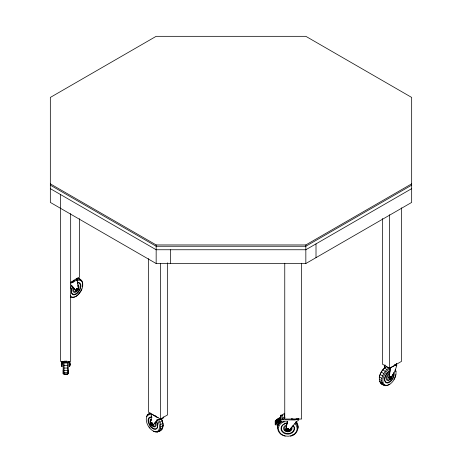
<?xml version="1.0" encoding="UTF-8"?>
<svg xmlns="http://www.w3.org/2000/svg" width="462" height="462" viewBox="0 0 462 462"><rect width="100%" height="100%" fill="white"/><g stroke="black" fill="none" stroke-linecap="round" stroke-linejoin="round"><path stroke-width="0.69" d="M63.173 370.056L63.173 373.816L63.173 361.711M68.272 370.056L68.272 373.816L68.272 361.7M281.704 421.483A13.392 10.932 0 0 0 276.097 425.184L275.196 424.451L275.196 421.021A13.248 10.817 0 0 1 280.804 417.307M276.103 423.238L276.103 420.322L280.804 417.55L280.804 420.466L277.685 422.002L275.635 423.694L275.635 420.778L276.103 420.322M276.605 422.805L276.605 419.889M277.131 422.389L277.131 419.473M282.692 435.325C277.795 433.321 276.184 426.882 278.713 422.487M277.685 422.002L277.685 419.086M277.598 428.112L277.945 423.995M278.263 421.639L278.263 418.722M278.869 421.304L278.869 418.387M277.945 425.958L278.967 423.949L278.967 422.638M279.493 420.998L279.493 418.081M280.139 420.715L280.139 417.798M285.949 429.059L287.393 421.558L285.949 429.059A1.912 1.559 0 0 0 287.064 430.907A1.912 1.559 0 0 0 289.455 430.249L296.621 421.39A4.464 2.576 0 0 0 298.7 418.491M297.996 428.124L297.649 425.964L296.633 423.96L296.633 421.997C300.161 427.315 296.927 435.268 290.431 436.163M297.649 425.964L297.649 424.006M396.211 363.981L396.211 364.327A4.031 2.327 0 0 0 396.35 363.727M82.519 286.463L82.698 284.742M383.755 385.308C375.196 381.947 380.549 370.12 386.457 366.759L388.86 368.145C383.35 370.599 376.692 385.972 386.983 385.603M153.459 431.173C160.857 435.487 162.52 424.122 158.57 419.912L159.771 419.219M158.564 431.687C164.484 429.955 163.652 422.655 160.972 418.52M384.28 368.445L384.719 365.084M384.696 367.735L385.054 364.963M389.859 378.967A1.912 1.103 -60 0 1 388.9 377.604L390.165 367.914M396.627 364.449A4.464 2.576 0 0 1 396.627 365.783L395.472 369.64L391.678 377.535A1.912 1.103 -60 0 1 389.992 379.175A1.912 1.103 -60 0 1 389.2 377.777L390.511 367.712L395.472 365.199L396.627 364.044M155.833 421.794L152.986 425.259A1.912 1.103 60 0 1 151.293 424.948A1.912 1.103 60 0 1 150.508 422.643L151.819 414.091L156.173 416.955L158.177 417.625M151.126 420.414L151.334 419.04M151.542 417.665L151.755 416.297M297.736 427.777L297.996 426.16M390.228 378.39L391.216 377.321L390.76 376.455A1.074 0.618 -60 0 0 389.766 377.546A1.074 0.618 -60 0 0 390.223 378.407L390.355 378.488A1.074 0.618 -60 0 0 391.349 377.39A1.074 0.618 -60 0 0 390.892 376.53L390.494 377.431L389.899 377.616A1.074 0.618 -60 0 0 390.373 378.476M283.044 415.084L281.006 415.084L280.596 417.388L280.936 415.679M287.393 421.806L280.596 421.8L281.006 419.75L294.392 419.998L296.621 419.658A4.464 2.576 0 0 0 298.256 418.711M69.756 365.378L69.941 365.378A3.309 2.726 0 0 0 69.999 363.733L70.033 362.283L69.213 361.498L69.756 362.809L69.335 364.218M395.281 376.432L395.818 374.613M152.067 423.117L151.397 424.532A3.263 1.097 -44.7 0 1 151.934 423.192L152.518 424.509L151.53 424.457A1.074 0.618 60 0 1 151.074 423.065L150.947 423.14A3.309 2.454 21.3 0 0 152.391 424.584L151.074 423.065A1.074 0.618 60 0 1 152.056 423.111L152.466 424.613L151.438 424.335M391.932 376.085L392.758 374.174M146.5 416.666L147.222 415.078L150.173 412.976M287.404 430.266L287.393 430.388A1.074 0.878 0 0 0 288.796 429.879L288.762 429.094L288.155 428.638A1.063 0.866 0 0 0 286.838 429.094A1.063 0.866 0 0 0 287.266 430.22L287.393 430.284A1.074 0.878 0 0 1 286.752 429.152L286.81 429.169M288.144 428.655L288.155 428.742A3.263 0.664 -72.9 0 1 287.393 430.393A1.074 0.878 0 0 1 286.752 429.256L286.758 429.152M80.654 291.274L81.797 288.889M391.135 377.541L391.233 376.796L390.702 376.478M393.953 379.429L395.102 377.038M286.879 429.031L286.769 429.244A1.074 0.878 0 0 1 288.173 428.748A1.074 0.878 0 0 1 288.796 429.879A3.309 1.796 24.3 0 1 286.752 429.256M62.11 364.218L61.689 362.809L62.226 361.498L61.255 363.034L61.683 364.218M69.756 364.218L70.033 363.785M287.959 430.324L288.796 429.764L287.774 429.458M79.903 292.371L77.42 295.299L75.554 296.662M295.432 422.603L296.084 421.65M390.944 377.876L390.13 378.401M69.583 361.625L69.6 361.602A4.464 2.581 0 0 1 61.856 361.625L61.856 361.625M396.615 365.8L396.211 365.719M293.341 425.167L289.455 430.001A1.912 1.559 0 0 1 288.294 430.728M156.479 420.992L152.986 425.259M156.173 421.396L157.311 420.079M278.967 423.949L281.647 421.563M288.681 429.937L288.825 429.25L288.074 428.632M77.899 288.588L78.066 288.629A3.309 2.454 -21.3 0 1 76.623 290.072L76.946 288.606A1.091 0.629 -60 0 1 77.939 288.548A1.074 0.618 -60 0 1 77.483 289.94L76.496 289.997L77.218 289.276L77.079 288.681A3.263 1.097 44.7 0 1 77.616 290.021A1.912 1.103 -60 0 1 76.9 290.679M157.097 420.385L158.177 419.357A4.464 2.576 0 0 0 163.791 416.868M282.172 418.595L284.58 416.637L284.58 413.201L282.172 415.165L282.172 419.132L283.322 419.132M283.073 419.334L285.002 417.764M389.784 384.13L387.606 385.337M288.415 430.162L288.017 430.313M70.674 282.259L79.62 277.096L79.62 218.711M73.181 287.283L76.028 290.748A1.912 1.103 -60 0 0 77.72 290.436A1.912 1.103 -60 0 0 78.505 288.132L77.194 279.579L72.84 282.444L70.836 283.114M50.329 183.841L156.162 244.947L305.838 244.947L411.671 183.841M411.671 185.152L305.838 246.258L156.162 246.258L50.329 185.152M411.671 188.652L305.838 249.751L156.162 249.751L50.329 188.652M305.838 263.525L411.671 202.42L411.671 97.43L305.838 36.325L156.162 36.325L50.329 97.43L50.329 202.42L156.162 263.525L305.838 263.525L305.838 244.947M147.222 415.078L148.423 414.385M150.508 422.643L150.808 422.47A1.912 1.103 60 0 0 150.808 423.279M148.452 258.622L148.452 412.156L160.378 419.04L167.567 414.888L167.567 262.791M159.713 422.297L162.116 420.911M160.435 424.722L162.838 423.336M160.678 427.021L163.08 425.629M160.43 429.031L162.838 427.645M157.068 432.143L160.967 430.295M159.708 430.624L162.116 429.233M382.38 218.503L382.38 364.108L389.576 368.266L401.501 361.376L401.501 207.842M381.866 382.484L382.467 382.138M76.166 279.747C79.331 277.61 83.252 280.55 82.762 284.17M74.931 296.927L71.945 297.632L70.449 297.17M148.371 414.016L151.022 413.669M70.64 282.686L71.269 282.536M70.842 284.846L72.84 286.879M61.683 363.034L62.11 363.034M61.683 363.588L61.498 363.588A3.309 2.726 0 0 0 61.498 365.378L61.683 365.378M61.683 363.877L61.498 363.877A3.263 1.831 0 0 0 61.498 365.09L61.683 365.09M69.756 363.877L69.941 363.877A3.263 1.831 0 0 1 69.999 364.992M64.022 365.448L67.423 365.448M61.683 366.245L62.11 366.245M69.335 366.245L69.756 366.245M64.022 368.041L67.423 368.041M64.022 370.397L67.423 370.397M64.022 372.355L67.423 372.355M64.022 373.77L67.423 373.77M64.022 374.561L67.423 374.561M381.346 383.922L382.842 384.384M283.304 435.533L285.152 436.163M291.77 418.936L292.377 419.201M384.586 368.116L386.994 369.508M382.848 369.952L385.25 371.344M391.216 377.321L391.343 377.396A3.309 1.132 15.1 0 1 389.899 377.616A1.091 0.629 -60 0 1 390.892 376.53A3.263 2.425 81.8 0 1 390.355 378.488M381.352 372.141L383.76 373.527M388.9 377.604L389.2 377.777M380.209 374.526L382.611 375.912M379.487 376.952L381.889 378.338M379.238 379.25L381.641 380.636M379.481 381.26L381.889 382.651M380.203 382.854L382.605 384.245M384.043 385.077L385.244 385.77M80.648 279.504L78.24 278.112L79.008 278.823M77.35 278.003L79.152 279.042M79.99 279.522L81.791 280.561M76.207 278.522L77.414 279.215M76.057 278.921L77.194 279.579M78.205 287.959L78.505 288.132M295.42 422.661L296.633 423.96M71.702 285.568L76.028 290.748M149.111 426.882L149.855 427.974M395.345 369.242L395.986 371.644M277.598 426.149L277.858 427.766M76.946 279.724L77.154 281.098M77.368 282.467L77.576 283.841M77.893 285.897L78.101 287.272M389.576 214.726L389.576 368.266M316.008 243.878L316.008 257.652M301.622 263.236L301.622 419.04L284.759 419.04L284.759 263.236M292.469 434.73L292.469 435.221M281.006 415.084L280.596 421.8M170.547 249.751L170.547 263.525M160.378 263.34L160.378 419.04M156.162 244.947L156.162 263.525M70.674 213.611L70.674 361.376L60.499 361.376L60.499 194.525M69.941 363.877L69.941 365.563M69.756 363.825L69.756 366.406M69.335 363.034L69.335 366.406M62.11 361.607L62.11 366.406M61.683 361.607L61.683 366.406M61.498 363.403L61.498 365.563M287.3 430.728A1.912 1.559 0 0 1 285.949 428.817M297.008 418.936A3.702 2.137 0 0 1 296.246 419.277L295.351 419.49A3.702 2.137 0 0 1 292.538 419.277M275.196 424.451A13.248 10.817 0 0 1 280.804 420.738M294.831 423.579A9.35 7.635 0 0 1 293.156 434.863A9.35 7.635 0 0 1 279.597 432.276A9.35 7.635 0 0 1 284.222 421.552M291.903 427.466A4.25 3.471 0 0 1 288.894 431.716A4.25 3.471 0 0 1 283.691 429.262A4.25 3.471 0 0 1 286.7 425.011M291.124 427.887A3.436 2.807 0 0 1 288.975 431.248A3.436 2.807 0 0 1 284.69 429.799A3.436 2.807 0 0 1 286.088 426.183M293.688 425.837A6.797 5.55 0 0 1 290.303 433.772A6.797 5.55 0 0 1 281.179 429.885A6.797 5.55 0 0 1 287.208 423.077M293.318 425.762A6.376 5.203 0 0 1 290.148 433.2A6.376 5.203 0 0 1 281.595 429.562A6.376 5.203 0 0 1 287.248 423.175M296.621 418.959A4.464 2.576 0 0 1 292.163 418.959M297.545 418.895A4.464 2.576 0 0 1 291.239 418.895M390.881 378.222A1.912 1.103 -60 0 1 390.205 378.817M395.524 364.449A3.702 2.137 0 0 1 394.935 364.888M395.183 369.704A9.35 5.4 -60 0 1 391.712 382.698A9.35 5.4 -60 0 1 382.946 381.907A9.35 5.4 -60 0 1 389.46 369.19M391.279 377.881A4.25 2.454 -60 0 1 386.376 379.579A4.25 2.454 -60 0 1 389.16 373.181M389.299 377.587A0.849 0.491 -60 0 1 388.854 377.171A0.849 0.491 -60 0 1 389.299 376.241M379.262 377.876A9.35 5.4 -60 0 1 379.464 376.449M379.591 375.901A9.35 5.4 -60 0 1 379.926 374.78M380.128 374.226A9.35 5.4 -60 0 1 385.857 367.105M390.673 378.557A3.436 1.981 -60 0 1 387.116 378.909A3.436 1.981 -60 0 1 389.46 374.024M394.103 372.707A6.797 3.927 -60 0 1 390.286 381.814A6.797 3.927 -60 0 1 384.667 380.07A6.797 3.927 -60 0 1 389.46 371.269M393.508 372.794A6.376 3.679 -60 0 1 389.547 381.612A6.376 3.679 -60 0 1 384.667 378.788A6.376 3.679 -60 0 1 390.326 370.946M395.472 364.501A4.464 2.576 0 0 1 394.548 364.911M396.627 363.692A4.464 2.576 0 0 1 394.548 365.257M78.072 289.224A1.912 1.103 -60 0 1 77.859 289.668M76.553 290.829A1.912 1.103 -60 0 1 75.728 290.575M78.101 282.704A6.376 3.679 -60 0 1 79.545 289.362A6.376 3.679 -60 0 1 72.956 294.173A6.376 3.679 -60 0 1 72.661 286.671M77.974 284.829A4.25 2.454 -60 0 1 77.974 289.738A4.25 2.454 -60 0 1 73.724 292.192A4.25 2.454 -60 0 1 73.724 287.283M77.391 282.605A6.797 3.927 -60 0 1 80.509 288.513A6.797 3.927 -60 0 1 73.394 294.825A6.797 3.927 -60 0 1 72.748 286.723M77.859 285.707A3.436 1.981 -60 0 1 78.251 288.865M77.362 290.407A3.436 1.981 -60 0 1 74.428 291.655A3.436 1.981 -60 0 1 74.041 288.496M76.721 280.752A9.35 5.4 -60 0 1 81.728 289.558A9.35 5.4 -60 0 1 70.426 295.807M70.42 288.178A9.35 5.4 -60 0 1 71.471 285.99M74.145 279.926A4.464 2.576 0 0 1 70.836 282.415M74.145 280.272A4.464 2.576 0 0 1 70.836 282.761M153.286 425.086A1.912 1.103 60 0 1 152.466 425.34M151.438 424.59A1.912 1.103 60 0 1 150.941 423.735M156.71 416.649A3.702 2.137 0 0 1 156.121 416.204M161.348 418.89A4.031 2.333 0 0 1 160.372 419.121M151.917 422.678A1.063 0.612 60 0 1 152.31 422.903M156.895 419.467A9.35 5.4 60 0 1 157.109 431.502A9.35 5.4 60 0 1 146.997 423.331A9.35 5.4 60 0 1 151.155 414.836M155.769 422.794A4.25 2.454 60 0 1 154.886 426.859A4.25 2.454 60 0 1 150.86 423.925A4.25 2.454 60 0 1 151.039 419.34M161.446 418.953A9.35 5.4 60 0 1 162.734 422.285M162.861 422.834A9.35 5.4 60 0 1 162.855 426.784M156.266 421.24A6.797 3.927 60 0 1 155.619 429.337A6.797 3.927 60 0 1 148.504 423.025A6.797 3.927 60 0 1 151.623 417.117M156.352 421.188A6.376 3.679 60 0 1 155.746 428.782A6.376 3.679 60 0 1 149.082 422.863A6.376 3.679 60 0 1 152.004 417.325M154.972 423.019A3.436 1.981 60 0 1 154.793 426.028A3.436 1.981 60 0 1 152.241 425.548M150.768 423.394A3.436 1.981 60 0 1 151.155 420.229M156.173 416.608A4.464 2.576 0 0 1 155.018 415.454M66.765 362.583A4.031 2.333 0 0 1 64.674 362.583M63.704 362.352A4.031 2.333 0 0 1 62.867 361.983M66.874 361.088A4.464 2.581 0 0 1 64.564 361.088M76.473 289.495L76.825 290.257L77.576 289.824A1.063 0.612 -60 0 0 77.928 288.646L77.853 288.484A1.063 0.612 -60 0 0 77.004 288.565L76.478 289.489M67.423 362.786L64.022 362.786L64.022 374.659L67.423 374.659L67.423 362.786M77.431 290.2A1.091 0.629 -60 0 0 77.974 288.479A1.091 0.629 -60 0 0 76.646 289.403A1.091 0.629 -60 0 0 77.431 290.2M150.907 423.556A1.091 0.629 60 0 0 152.16 424.821A1.091 0.629 60 0 0 151.946 423.175A1.091 0.629 60 0 0 150.907 423.556"/></g></svg>
